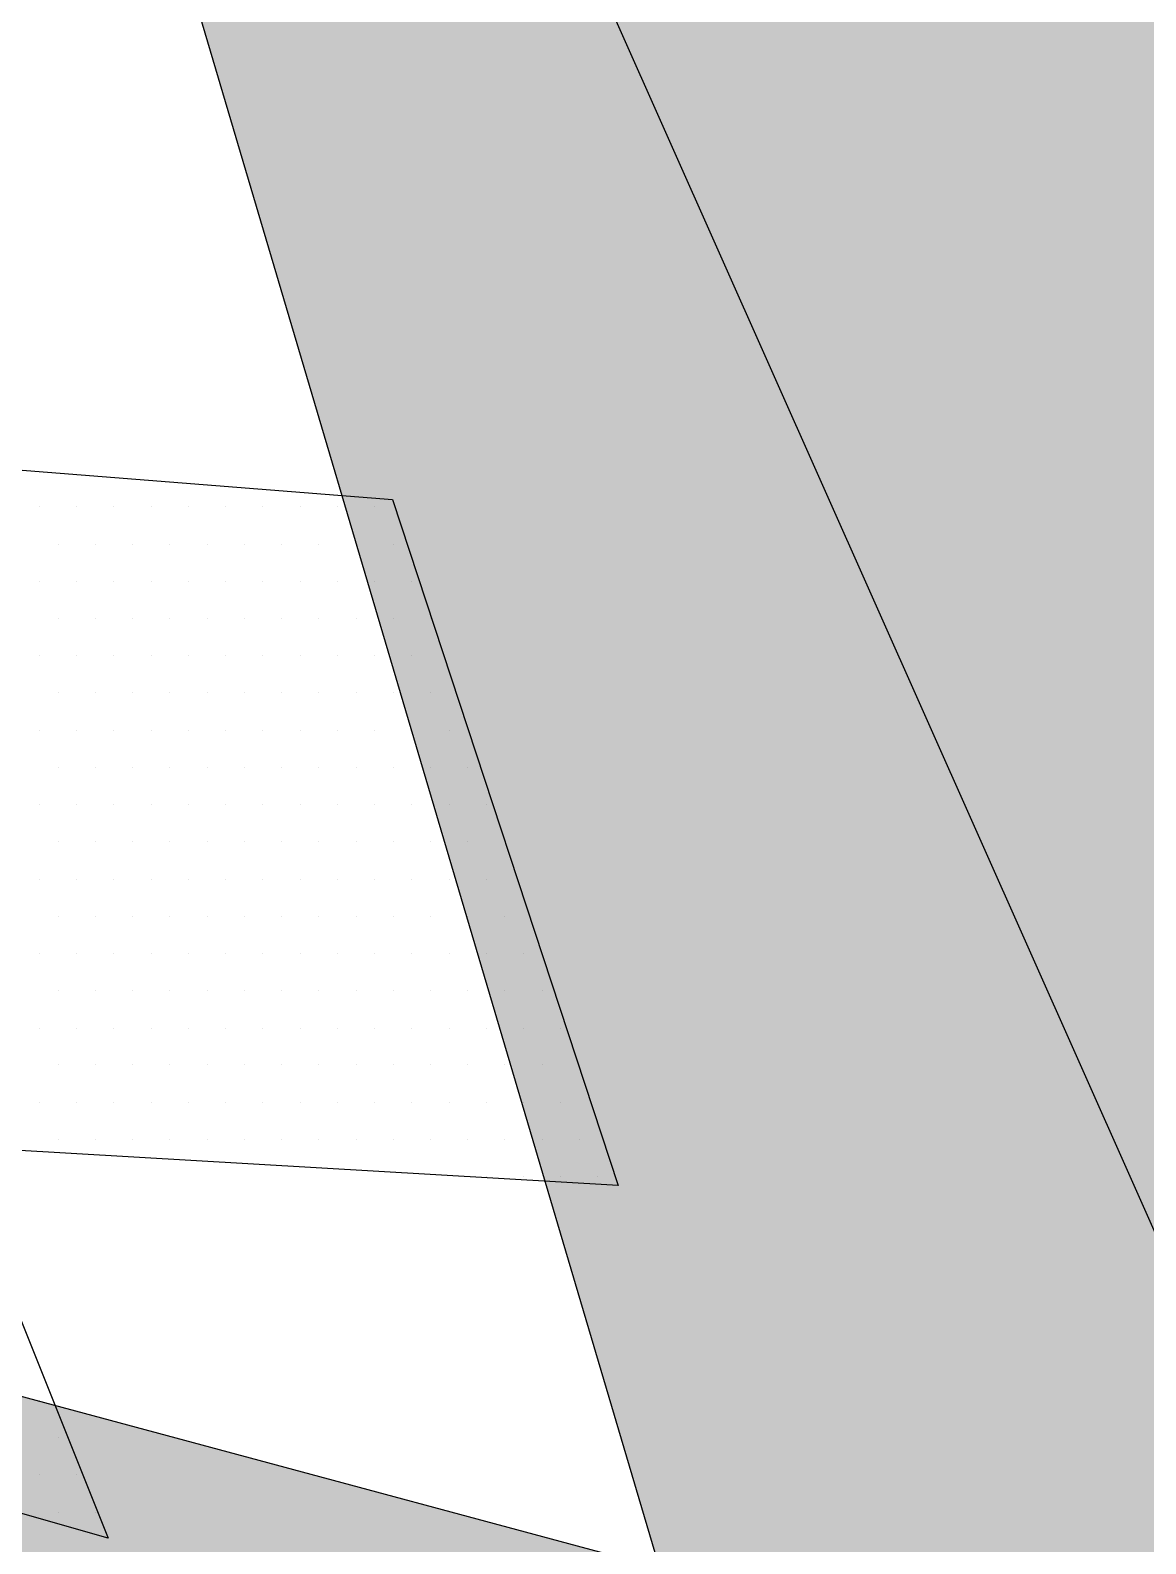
# Paper-space layout 'Layout1' of a CAD drawing. Extents: x -43 to 2298, y -18 to 768.
# Drawn here: x 1420.632 to 1423.381, y 75.573 to 79.303 of the extents above; entities that cross this region are included whole.
import ezdxf

# ---------------------------------------------------------------- set-up
doc = ezdxf.new("R2010")
doc.units = 0
doc.header["$LTSCALE"] = 2
doc.linetypes.add('CACHEX2', pattern=[0.75, 0.5, -0.25])
doc.layers.add('CARTOUCHE', color=7, linetype='Continuous')
doc.layers.add('LOGO', color=7, linetype='Continuous')

# ---------------------------------------------------------------- blocks, each defined once
blk = doc.blocks.new('A$C715108E3')
at = {"layer": 'LOGO', "color": 131}
for p, q in [((-12.0842, -6.9095), (-12.0842, -6.9095)), ((-11.9926, -6.9095), (-11.9926, -6.9095)), ((-11.9009, -6.9095), (-11.9009, -6.9095)), ((-11.8089, -6.9095), (-11.8089, -6.9095)), ((-11.7173, -6.9095), (-11.7173, -6.9095)), ((-11.6252, -6.9095), (-11.6252, -6.9095)), ((-11.534, -6.9095), (-11.534, -6.9095)), ((-11.442, -6.9095), (-11.442, -6.9095)), ((-11.3501, -6.9095), (-11.3501, -6.9095)), ((-11.2587, -6.9095), (-11.2587, -6.9095)), ((-12.0385, -7.0019), (-12.0385, -7.0019)), ((-11.9465, -7.0019), (-11.9465, -7.0019)), ((-11.8548, -7.0019), (-11.8548, -7.0019)), ((-11.7628, -7.0019), (-11.7628, -7.0019)), ((-11.6713, -7.0019), (-11.6713, -7.0019)), ((-11.5795, -7.0019), (-11.5795, -7.0019)), ((-11.4877, -7.0019), (-11.4877, -7.0019)), ((-11.3962, -7.0019), (-11.3962, -7.0019)), ((-11.3044, -7.0019), (-11.3044, -7.0019)), ((-11.2126, -7.0019), (-11.2126, -7.0019)), ((-12.0842, -7.0932), (-12.0842, -7.0932)), ((-11.9926, -7.0932), (-11.9926, -7.0932)), ((-11.9009, -7.0932), (-11.9009, -7.0932)), ((-11.8089, -7.0932), (-11.8089, -7.0932)), ((-11.7173, -7.0932), (-11.7173, -7.0932)), ((-11.6252, -7.0932), (-11.6252, -7.0932)), ((-11.534, -7.0932), (-11.534, -7.0932)), ((-11.442, -7.0932), (-11.442, -7.0932)), ((-11.3501, -7.0932), (-11.3501, -7.0932)), ((-11.2587, -7.0932), (-11.2587, -7.0932)), ((-11.1668, -7.0932), (-11.1668, -7.0932)), ((-12.0385, -7.1847), (-12.0385, -7.1847)), ((-11.9465, -7.1847), (-11.9465, -7.1847)), ((-11.8548, -7.1847), (-11.8548, -7.1847)), ((-11.7628, -7.1847), (-11.7628, -7.1847)), ((-11.6713, -7.1847), (-11.6713, -7.1847)), ((-11.5795, -7.1847), (-11.5795, -7.1847)), ((-11.4877, -7.1847), (-11.4877, -7.1847)), ((-11.3962, -7.1847), (-11.3962, -7.1847)), ((-11.3044, -7.1847), (-11.3044, -7.1847)), ((-11.2126, -7.1847), (-11.2126, -7.1847)), ((-11.1211, -7.1847), (-11.1211, -7.1847)), ((-12.0842, -7.2773), (-12.0842, -7.2773)), ((-11.9926, -7.2773), (-11.9926, -7.2773)), ((-11.9009, -7.2773), (-11.9009, -7.2773)), ((-11.8089, -7.2773), (-11.8089, -7.2773)), ((-11.7173, -7.2773), (-11.7173, -7.2773)), ((-11.6252, -7.2773), (-11.6252, -7.2773)), ((-11.534, -7.2773), (-11.534, -7.2773)), ((-11.442, -7.2773), (-11.442, -7.2773)), ((-11.3501, -7.2773), (-11.3501, -7.2773)), ((-11.2587, -7.2773), (-11.2587, -7.2773)), ((-11.1668, -7.2773), (-11.1668, -7.2773)), ((-12.0385, -7.3685), (-12.0385, -7.3685)), ((-11.9465, -7.3685), (-11.9465, -7.3685)), ((-11.8548, -7.3685), (-11.8548, -7.3685)), ((-11.7628, -7.3685), (-11.7628, -7.3685)), ((-11.6713, -7.3685), (-11.6713, -7.3685)), ((-11.5795, -7.3685), (-11.5795, -7.3685)), ((-11.4877, -7.3685), (-11.4877, -7.3685)), ((-11.3962, -7.3685), (-11.3962, -7.3685)), ((-11.3044, -7.3685), (-11.3044, -7.3685)), ((-11.2126, -7.3685), (-11.2126, -7.3685)), ((-11.1211, -7.3685), (-11.1211, -7.3685)), ((-12.0842, -7.4598), (-12.0842, -7.4598)), ((-11.9926, -7.4598), (-11.9926, -7.4598)), ((-11.9009, -7.4598), (-11.9009, -7.4598)), ((-11.8089, -7.4598), (-11.8089, -7.4598)), ((-11.7173, -7.4598), (-11.7173, -7.4598)), ((-11.6252, -7.4598), (-11.6252, -7.4598)), ((-11.534, -7.4598), (-11.534, -7.4598)), ((-11.442, -7.4598), (-11.442, -7.4598)), ((-11.3501, -7.4598), (-11.3501, -7.4598)), ((-11.2587, -7.4598), (-11.2587, -7.4598)), ((-11.1668, -7.4598), (-11.1668, -7.4598)), ((-11.075, -7.4598), (-11.075, -7.4598)), ((-12.0385, -7.5524), (-12.0385, -7.5524)), ((-11.9465, -7.5524), (-11.9465, -7.5524)), ((-11.8548, -7.5524), (-11.8548, -7.5524)), ((-11.7628, -7.5524), (-11.7628, -7.5524)), ((-11.6713, -7.5524), (-11.6713, -7.5524)), ((-11.5795, -7.5524), (-11.5795, -7.5524)), ((-11.4877, -7.5524), (-11.4877, -7.5524)), ((-11.3962, -7.5524), (-11.3962, -7.5524)), ((-11.3044, -7.5524), (-11.3044, -7.5524)), ((-11.2126, -7.5524), (-11.2126, -7.5524)), ((-11.1211, -7.5524), (-11.1211, -7.5524)), ((-11.0293, -7.5524), (-11.0293, -7.5524)), ((-12.0842, -7.6438), (-12.0842, -7.6438)), ((-11.9926, -7.6438), (-11.9926, -7.6438)), ((-11.9009, -7.6438), (-11.9009, -7.6438)), ((-11.8089, -7.6438), (-11.8089, -7.6438)), ((-11.7173, -7.6438), (-11.7173, -7.6438)), ((-11.6252, -7.6438), (-11.6252, -7.6438)), ((-11.534, -7.6438), (-11.534, -7.6438)), ((-11.442, -7.6438), (-11.442, -7.6438)), ((-11.3501, -7.6438), (-11.3501, -7.6438)), ((-11.2587, -7.6438), (-11.2587, -7.6438)), ((-11.1668, -7.6438), (-11.1668, -7.6438)), ((-11.075, -7.6438), (-11.075, -7.6438)), ((-10.9835, -7.6438), (-10.9835, -7.6438)), ((-12.0385, -7.7349), (-12.0385, -7.7349)), ((-11.9465, -7.7349), (-11.9465, -7.7349)), ((-11.8548, -7.7349), (-11.8548, -7.7349)), ((-11.7628, -7.7349), (-11.7628, -7.7349)), ((-11.6713, -7.7349), (-11.6713, -7.7349)), ((-11.5795, -7.7349), (-11.5795, -7.7349)), ((-11.4877, -7.7349), (-11.4877, -7.7349)), ((-11.3962, -7.7349), (-11.3962, -7.7349)), ((-11.3044, -7.7349), (-11.3044, -7.7349)), ((-11.2126, -7.7349), (-11.2126, -7.7349)), ((-11.1211, -7.7349), (-11.1211, -7.7349)), ((-11.0293, -7.7349), (-11.0293, -7.7349)), ((-10.9374, -7.7349), (-10.9374, -7.7349)), ((-12.0842, -7.8275), (-12.0842, -7.8275)), ((-11.9926, -7.8275), (-11.9926, -7.8275)), ((-11.9009, -7.8275), (-11.9009, -7.8275)), ((-11.8089, -7.8275), (-11.8089, -7.8275)), ((-11.7173, -7.8275), (-11.7173, -7.8275)), ((-11.6252, -7.8275), (-11.6252, -7.8275)), ((-11.534, -7.8275), (-11.534, -7.8275)), ((-11.442, -7.8275), (-11.442, -7.8275)), ((-11.3501, -7.8275), (-11.3501, -7.8275)), ((-11.2587, -7.8275), (-11.2587, -7.8275)), ((-11.1668, -7.8275), (-11.1668, -7.8275)), ((-11.075, -7.8275), (-11.075, -7.8275)), ((-10.9835, -7.8275), (-10.9835, -7.8275)), ((-12.0385, -7.919), (-12.0385, -7.919)), ((-11.9465, -7.919), (-11.9465, -7.919)), ((-11.8548, -7.919), (-11.8548, -7.919)), ((-11.7628, -7.919), (-11.7628, -7.919)), ((-11.6713, -7.919), (-11.6713, -7.919)), ((-11.5795, -7.919), (-11.5795, -7.919)), ((-11.4877, -7.919), (-11.4877, -7.919)), ((-11.3962, -7.919), (-11.3962, -7.919)), ((-11.3044, -7.919), (-11.3044, -7.919)), ((-11.2126, -7.919), (-11.2126, -7.919)), ((-11.1211, -7.919), (-11.1211, -7.919)), ((-11.0293, -7.919), (-11.0293, -7.919)), ((-10.9374, -7.919), (-10.9374, -7.919)), ((-12.0842, -8.01), (-12.0842, -8.01)), ((-11.9926, -8.01), (-11.9926, -8.01)), ((-11.9009, -8.01), (-11.9009, -8.01)), ((-11.8089, -8.01), (-11.8089, -8.01)), ((-11.7173, -8.01), (-11.7173, -8.01)), ((-11.6252, -8.01), (-11.6252, -8.01)), ((-11.534, -8.01), (-11.534, -8.01)), ((-11.442, -8.01), (-11.442, -8.01)), ((-11.3501, -8.01), (-11.3501, -8.01)), ((-11.2587, -8.01), (-11.2587, -8.01)), ((-11.1668, -8.01), (-11.1668, -8.01)), ((-11.075, -8.01), (-11.075, -8.01)), ((-10.9835, -8.01), (-10.9835, -8.01)), ((-10.8917, -8.01), (-10.8917, -8.01)), ((-12.0385, -8.1028), (-12.0385, -8.1028)), ((-11.9465, -8.1028), (-11.9465, -8.1028)), ((-11.8548, -8.1028), (-11.8548, -8.1028)), ((-11.7628, -8.1028), (-11.7628, -8.1028)), ((-11.6713, -8.1028), (-11.6713, -8.1028)), ((-11.5795, -8.1028), (-11.5795, -8.1028)), ((-11.4877, -8.1028), (-11.4877, -8.1028)), ((-11.3962, -8.1028), (-11.3962, -8.1028)), ((-11.3044, -8.1028), (-11.3044, -8.1028)), ((-11.2126, -8.1028), (-11.2126, -8.1028)), ((-11.1211, -8.1028), (-11.1211, -8.1028)), ((-11.0293, -8.1028), (-11.0293, -8.1028)), ((-10.9374, -8.1028), (-10.9374, -8.1028)), ((-10.846, -8.1028), (-10.846, -8.1028)), ((-12.0842, -8.1941), (-12.0842, -8.1941)), ((-11.9926, -8.1941), (-11.9926, -8.1941)), ((-11.9009, -8.1941), (-11.9009, -8.1941)), ((-11.8089, -8.1941), (-11.8089, -8.1941)), ((-11.7173, -8.1941), (-11.7173, -8.1941)), ((-11.6252, -8.1941), (-11.6252, -8.1941)), ((-11.534, -8.1941), (-11.534, -8.1941)), ((-11.442, -8.1941), (-11.442, -8.1941)), ((-11.3501, -8.1941), (-11.3501, -8.1941)), ((-11.2587, -8.1941), (-11.2587, -8.1941)), ((-11.1668, -8.1941), (-11.1668, -8.1941)), ((-11.075, -8.1941), (-11.075, -8.1941)), ((-10.9835, -8.1941), (-10.9835, -8.1941)), ((-10.8917, -8.1941), (-10.8917, -8.1941)), ((-10.7997, -8.1941), (-10.7997, -8.1941)), ((-12.0385, -8.2852), (-12.0385, -8.2852)), ((-11.9465, -8.2852), (-11.9465, -8.2852)), ((-11.8548, -8.2852), (-11.8548, -8.2852)), ((-11.7628, -8.2852), (-11.7628, -8.2852)), ((-11.6713, -8.2852), (-11.6713, -8.2852)), ((-11.5795, -8.2852), (-11.5795, -8.2852)), ((-11.4877, -8.2852), (-11.4877, -8.2852)), ((-11.3962, -8.2852), (-11.3962, -8.2852)), ((-11.3044, -8.2852), (-11.3044, -8.2852)), ((-11.2126, -8.2852), (-11.2126, -8.2852)), ((-11.1211, -8.2852), (-11.1211, -8.2852)), ((-11.0293, -8.2852), (-11.0293, -8.2852)), ((-10.9374, -8.2852), (-10.9374, -8.2852)), ((-10.846, -8.2852), (-10.846, -8.2852)), ((-12.0842, -8.3777), (-12.0842, -8.3777)), ((-11.9926, -8.3777), (-11.9926, -8.3777)), ((-11.9009, -8.3777), (-11.9009, -8.3777)), ((-11.8089, -8.3777), (-11.8089, -8.3777)), ((-11.7173, -8.3777), (-11.7173, -8.3777)), ((-11.6252, -8.3777), (-11.6252, -8.3777)), ((-11.534, -8.3777), (-11.534, -8.3777)), ((-11.442, -8.3777), (-11.442, -8.3777)), ((-11.3501, -8.3777), (-11.3501, -8.3777)), ((-11.2587, -8.3777), (-11.2587, -8.3777)), ((-11.1668, -8.3777), (-11.1668, -8.3777)), ((-11.075, -8.3777), (-11.075, -8.3777)), ((-10.9835, -8.3777), (-10.9835, -8.3777)), ((-10.8917, -8.3777), (-10.8917, -8.3777)), ((-10.7997, -8.3777), (-10.7997, -8.3777)), ((-12.0385, -8.4692), (-12.0385, -8.4692)), ((-11.9465, -8.4692), (-11.9465, -8.4692)), ((-11.8548, -8.4692), (-11.8548, -8.4692)), ((-11.7628, -8.4692), (-11.7628, -8.4692)), ((-11.6713, -8.4692), (-11.6713, -8.4692)), ((-11.5795, -8.4692), (-11.5795, -8.4692)), ((-11.4877, -8.4692), (-11.4877, -8.4692)), ((-11.3962, -8.4692), (-11.3962, -8.4692)), ((-11.3044, -8.4692), (-11.3044, -8.4692)), ((-11.2126, -8.4692), (-11.2126, -8.4692)), ((-11.1211, -8.4692), (-11.1211, -8.4692)), ((-11.0293, -8.4692), (-11.0293, -8.4692)), ((-10.9374, -8.4692), (-10.9374, -8.4692)), ((-10.846, -8.4692), (-10.846, -8.4692)), ((-10.7541, -8.4692), (-10.7541, -8.4692)), ((-11.021, -8.5605), (-11.021, -8.5605)), ((-10.9835, -8.5605), (-10.9835, -8.5605)), ((-10.8917, -8.5605), (-10.8917, -8.5605)), ((-10.7997, -8.5605), (-10.7997, -8.5605)), ((-10.7084, -8.5605), (-10.7084, -8.5605)), ((-12.0842, -9.1109), (-12.0842, -9.1109)), ((-12.0385, -9.2031), (-12.0385, -9.2031)), ((-12.0842, -9.2948), (-12.0842, -9.2948)), ((-11.9926, -9.2948), (-11.9926, -9.2948)), ((-12.0385, -9.3872), (-12.0385, -9.3872)), ((-11.9465, -9.3872), (-11.9465, -9.3872))]:
    blk.add_line(p, q, dxfattribs=at)
blk.add_lwpolyline([(-16.6996, -6.3604), (-14.9839, -6.4571), (-15.6602, -5.0073), (-13.824, -5.1291), (-13.0505, -6.7465), (-11.2141, -6.8921), (-10.6584, -8.5824), (-12.3018, -8.4857), (-11.915, -9.4512), (-14.1137, -8.8238), (-14.2348, -8.2439), (-15.9745, -8.1234)], close=True, dxfattribs=at)
blk = doc.blocks.new('A$C581E6685')
at = {"layer": 'LOGO'}
for color, points in [(142, [(-45.3965, 37.4846), (-39.5666, 28.8703), (-39.344, 28.5414), (-39.8519, 24.2064), (-36.9477, 25.4853), (-26.3566, 30.2032), (-36.1863, 24.0789), (-38.2746, 22.2236), (-38.1337, 21.2132), (-33.6363, 11.1845), (-39.5393, 21.4709), (-40.6525, 23.2405), (-42.0615, 23.3525), (-53.1072, 18.3767), (-43.3972, 24.4856), (-40.4756, 26.2259), (-40.684, 26.8894)]), (140, [(-45.3965, 37.4846), (-41.9745, 25.9278), (-41.7809, 23.8865), (-42.0615, 23.3525), (-44.9268, 21.9767), (-53.1072, 18.3767), (-40.8028, 21.6905), (-39.5666, 22.0268), (-38.2746, 22.2236), (-38.1337, 21.2132), (-33.6363, 11.1845), (-36.0802, 21.4612), (-37.3405, 24.3346), (-37.4251, 24.9804), (-36.9477, 25.4853), (-26.3566, 30.2032), (-37.8747, 26.8339), (-39.7286, 26.4119), (-40.3751, 26.6371), (-40.684, 26.8894)]), (40, [(-56.2481, 30.5655), (-39.8519, 24.2064), (-40.7961, 26.4076)])]:
    blk.add_hatch(color=color, dxfattribs=at).paths.add_polyline_path(points)
at = {"layer": 'LOGO', "color": 142}
blk.add_lwpolyline([(-45.3965, 37.4846), (-39.3434, 28.5414), (-39.8519, 24.2064), (-36.9477, 25.4853), (-26.3566, 30.2032), (-36.1857, 24.0789), (-38.2739, 22.2236), (-38.1337, 21.2132), (-33.6358, 11.1845), (-39.5393, 21.4709), (-40.6518, 23.2405), (-42.0615, 23.3525), (-53.1072, 18.3767), (-43.3964, 24.4856), (-40.4756, 26.2259), (-40.6836, 26.8894)], close=True, dxfattribs=at)
at = {"layer": 'LOGO', "color": 140}
blk.add_lwpolyline([(-45.3965, 37.4846), (-41.9745, 25.9278), (-41.7804, 23.8865), (-42.0615, 23.3525), (-44.9268, 21.9767), (-53.1072, 18.3767), (-40.8028, 21.6905), (-39.5666, 22.0268), (-38.2739, 22.2236), (-38.1337, 21.2132), (-33.6358, 11.1845), (-36.0802, 21.4612), (-37.3405, 24.3346), (-37.4251, 24.9804), (-36.9477, 25.4853), (-26.3566, 30.2032), (-37.8741, 26.8339), (-39.7286, 26.4119), (-40.3748, 26.6371), (-40.6836, 26.8894)], close=True, dxfattribs=at)
at = {"layer": 'LOGO', "color": 40}
blk.add_lwpolyline([(-56.2481, 30.5655), (-39.8519, 24.2064), (-40.7961, 26.4076)], close=True, dxfattribs=at)
at = {"layer": 'LOGO', "color": 32, "linetype": 'CACHEX2', "ltscale": 1.5}
blk.add_ellipse((-38.0538, 23.8138), major_axis=(-19.0311, -3.534), ratio=0.590567, dxfattribs=at)
at = {"layer": 'LOGO', "color": 32}
blk.add_ellipse((-37.6144, 23.8499), major_axis=(-13.5768, -4.2839), ratio=0.791971, dxfattribs=at)
at = {"layer": 'CARTOUCHE'}
blk.add_blockref('A$C715108E3', (-31.6739, 36.3189), dxfattribs=at)

psp = doc.layouts.get("Layout1")

# ---------------------------------------------------------------- block references
at = {"layer": 'LOGO'}
psp.add_blockref('A$C581E6685', (1464.4133, 48.7195), dxfattribs=at)

doc.saveas('drawing.dxf')
